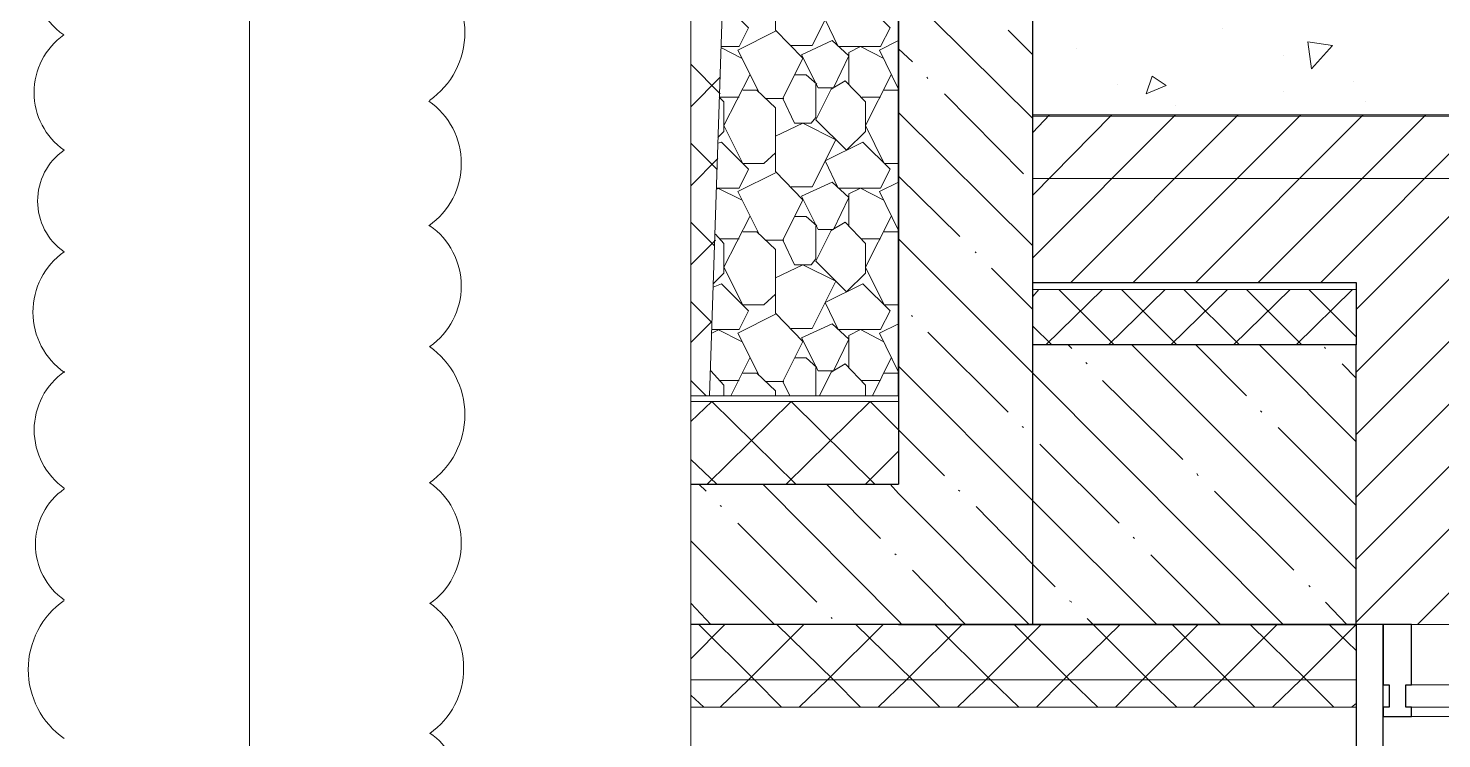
# Model space of a CAD drawing. Header units: millimetres. Extents: x -356862 to 418287, y 0 to 839748.
# Drawn here: x 28.687 to 30.684, y 22.592 to 23.596 of the extents above; entities that cross this region are included whole.
import ezdxf

# ---------------------------------------------------------------- set-up
doc = ezdxf.new("R2010")
doc.units = ezdxf.units.MM
doc.layers.add('PDF _Геометрия', color=7, linetype='Continuous', true_color=0xbababa)

msp = doc.modelspace()

# ---------------------------------------------------------------- linework, layer by layer
at = {"layer": 'PDF _Геометрия', "color": 7, "lineweight": 5}
msp.add_lwpolyline([(29.6229, 32.3228), (29.6229, 32.2545), (29.6229, 27.463), (29.5096, 27.4347), (29.7379, 27.378), (29.6229, 27.3497), (29.6229, 22.5565), (29.6229, 22.4882)], dxfattribs=at)
at = {"layer": 'PDF _Геометрия', "color": 7, "lineweight": 9}
for points in [[(30.2496, 23.3832), (30.1062, 23.3832), (30.8612, 23.3832), (30.8612, 31.2979), (30.1062, 31.2979), (38.9259, 31.2979)], [(30.3429, 23.3832), (30.5312, 23.3832)], [(30.6245, 23.3832), (30.8129, 23.3832)], [(29.9162, 23.0765), (29.6496, 23.0765), (29.6229, 23.0765)], [(29.6229, 23.0682), (29.9162, 23.0682)], [(30.6412, 22.7532), (33.2244, 22.7532)], [(30.5629, 22.6749), (29.6229, 22.6749)], [(30.5629, 22.6365), (29.6229, 22.6365)], [(30.6412, 22.6232), (34.9127, 22.6232)]]:
    msp.add_lwpolyline(points, dxfattribs=at)
at = {"layer": 'PDF _Геометрия', "color": 254, "lineweight": 5, "true_color": 0xdcdcdc}
for points in [[(30.1062, 31.2979), (30.8612, 31.2979), (30.8629, 23.4715), (30.1062, 23.4715), (30.1062, 25.1948), (30.4279, 25.1948), (30.4279, 25.4314), (30.1062, 25.4314), (30.1062, 27.558), (30.4279, 27.558), (30.4279, 27.793), (30.1062, 27.793), (30.1062, 29.9196), (30.4279, 29.9196), (30.4279, 30.1562), (30.1062, 30.1562)], [(30.5296, 23.5715), (30.4996, 23.5382), (30.4946, 23.5765)], [(30.2662, 23.5032), (30.2746, 23.5282), (30.2946, 23.5148)]]:
    msp.add_lwpolyline(points, close=True, dxfattribs=at)
at = {"layer": 'PDF _Геометрия', "color": 161, "lineweight": 9, "true_color": 0x7f9fff}
for points in [[(33.8694, 26.4164), (30.9262, 23.4732), (30.5629, 23.1099)], [(33.8694, 26.3281), (31.0145, 23.4732), (30.5629, 23.0215)], [(33.8694, 26.2397), (31.1029, 23.4732), (30.5629, 22.9332)], [(33.8694, 26.1514), (31.1912, 23.4732), (30.5629, 22.8449)], [(33.8694, 26.0631), (31.2795, 23.4732), (30.5629, 22.7565)], [(33.8694, 25.9747), (31.3679, 23.4732), (30.6495, 22.7532)], [(30.3079, 23.4732), (30.1062, 23.2715)], [(30.2179, 23.4732), (30.1062, 23.3598)], [(30.1296, 23.4732), (30.1062, 23.4482)], [(30.3962, 23.4732), (30.1596, 23.2365)], [(30.4846, 23.4732), (30.2479, 23.2365)], [(30.5729, 23.4732), (30.3362, 23.2365)], [(30.6612, 23.4732), (30.4246, 23.2365)], [(30.7495, 23.4732), (30.5129, 23.2365)], [(30.8379, 23.4732), (30.5629, 23.1982)], [(30.1146, 23.2265), (30.1062, 23.2165)], [(30.2046, 23.2265), (30.1246, 23.1482)], [(30.1429, 23.2265), (30.2212, 23.1482)], [(30.2929, 23.2265), (30.2129, 23.1482)], [(30.2312, 23.2265), (30.3096, 23.1482)], [(30.3812, 23.2265), (30.3012, 23.1482)], [(30.3196, 23.2265), (30.3979, 23.1482)], [(30.4696, 23.2265), (30.3896, 23.1482)], [(30.4079, 23.2265), (30.4862, 23.1482)], [(30.5579, 23.2265), (30.4779, 23.1482)], [(30.4962, 23.2265), (30.5629, 23.1599)], [(30.1062, 23.1749), (30.1329, 23.1482)]]:
    msp.add_lwpolyline(points, dxfattribs=at)
at = {"layer": 'PDF _Геометрия', "color": 7, "lineweight": 30}
for points in [[(29.9162, 22.7532), (30.1062, 22.7532), (30.1062, 25.9031)], [(29.9162, 25.9031), (29.9162, 22.9515)]]:
    msp.add_lwpolyline(points, dxfattribs=at)
at = {"layer": 'PDF _Геометрия', "lineweight": 25}
msp.add_lwpolyline([(29.9162, 23.0765), (29.9162, 25.5481), (29.6229, 25.5481)], dxfattribs=at)
at = {"layer": 'PDF _Геометрия', "lineweight": 18}
for points in [[(29.6229, 23.0765), (29.6496, 23.0765), (29.7313, 25.5481)], [(29.6496, 23.0765), (29.9162, 23.0765)]]:
    msp.add_lwpolyline(points, dxfattribs=at)
at = {"layer": 'PDF _Геометрия', "color": 251, "lineweight": 20, "true_color": 0x545454}
msp.add_lwpolyline([(30.1546, 25.1848), (30.1379, 25.1731), (28.9996, 24.3698), (28.9996, 24.2981), (28.9996, 21.7566)], dxfattribs=at)
at = {"layer": 'PDF _Геометрия', "color": 1, "lineweight": 20}
msp.add_lwpolyline([(28.7376, 23.7732, 0.52054), (28.7376, 23.5862, 0.52054), (28.7378, 23.4235, 0.52054), (28.7379, 23.2797, 0.52054), (28.7383, 23.1094)], format="xyb", dxfattribs=at)
at = {"layer": 'PDF _Геометрия', "lineweight": 9}
for points in [[(29.6963, 23.7082), (29.7163, 23.7082), (29.7429, 23.6832), (29.7429, 23.5932), (29.7812, 23.5532), (29.7529, 23.4965), (29.7696, 23.4615), (29.7929, 23.4615), (29.7996, 23.4698), (29.7996, 23.5165)], [(29.7646, 23.5715), (29.7946, 23.5715), (29.8279, 23.6382), (29.7812, 23.6615), (29.7429, 23.6432)], [(29.6663, 23.5698), (29.6913, 23.5698), (29.7046, 23.5965), (29.6679, 23.6332)], [(29.7196, 23.5048), (29.6896, 23.5648), (29.7429, 23.5915)], [(29.6946, 23.5532), (29.6663, 23.5682)], [(29.8946, 23.5532), (29.8629, 23.5698), (29.8462, 23.5615), (29.8462, 23.5165)], [(29.9162, 23.5098), (29.8896, 23.5648), (29.9162, 23.5782)], [(29.6646, 23.5032), (29.6229, 23.5448)], [(29.6646, 23.5265), (29.6229, 23.4848)], [(29.7429, 23.4198), (29.7263, 23.4048), (29.6963, 23.4048), (29.6696, 23.4582), (29.7063, 23.5298)], [(29.8012, 23.5165), (29.7862, 23.5298), (29.7696, 23.5298)], [(29.9062, 23.5298), (29.8696, 23.4582), (29.8962, 23.4048), (29.9162, 23.4048)], [(29.6963, 23.5082), (29.7163, 23.5082), (29.7429, 23.4832), (29.7429, 23.3932), (29.7812, 23.3532), (29.7529, 23.2965), (29.7696, 23.2615), (29.7929, 23.2615), (29.7996, 23.2698), (29.7996, 23.3165)], [(29.9162, 23.5082), (29.8962, 23.5082)], [(29.9162, 23.5082), (29.9162, 23.5082)], [(29.6613, 23.4415), (29.6696, 23.4498), (29.6696, 23.4915), (29.6629, 23.4982)], [(29.6913, 23.4982), (29.6646, 23.4982)], [(29.7546, 23.4965), (29.7279, 23.4965)], [(29.8912, 23.4982), (29.8646, 23.4982)], [(29.7646, 23.3715), (29.7946, 23.3715), (29.8279, 23.4382), (29.7812, 23.4615), (29.7429, 23.4432)], [(29.6596, 23.3965), (29.6229, 23.4332)], [(29.6596, 23.3698), (29.6913, 23.3698), (29.7046, 23.3965), (29.6663, 23.4348), (29.6613, 23.4332)], [(29.6613, 23.4115), (29.6229, 23.3732)], [(29.7196, 23.3048), (29.6896, 23.3648), (29.7429, 23.3915)], [(29.6629, 23.3698), (29.6596, 23.3682)], [(29.6946, 23.3532), (29.6613, 23.3698)], [(29.8946, 23.3532), (29.8629, 23.3698), (29.8462, 23.3615), (29.8462, 23.3165)], [(29.9162, 23.3098), (29.8896, 23.3648), (29.9162, 23.3782)], [(29.6563, 23.2882), (29.6229, 23.3215)], [(29.7429, 23.2198), (29.7263, 23.2048), (29.6963, 23.2048), (29.6696, 23.2582), (29.7063, 23.3298)], [(29.8012, 23.3165), (29.7862, 23.3298), (29.7696, 23.3298)], [(29.9062, 23.3298), (29.8696, 23.2582), (29.8962, 23.2048), (29.9162, 23.2048)], [(29.6546, 23.2348), (29.6696, 23.2498), (29.6696, 23.2915), (29.6579, 23.3048)], [(29.7629, 23.0765), (29.7529, 23.0965), (29.7812, 23.1532), (29.7429, 23.1932), (29.7429, 23.2832), (29.7163, 23.3082), (29.6963, 23.3082)], [(29.9162, 23.3082), (29.8962, 23.3082)], [(29.9162, 23.3082), (29.9162, 23.3082)], [(29.6579, 23.2965), (29.6229, 23.2615)], [(29.6913, 23.2982), (29.6646, 23.2982)], [(29.7546, 23.2965), (29.7279, 23.2965)], [(29.8912, 23.2982), (29.8646, 23.2982)], [(29.7646, 23.1715), (29.7946, 23.1715), (29.8279, 23.2382), (29.7812, 23.2615), (29.7429, 23.2432)], [(29.6529, 23.1699), (29.6913, 23.1699), (29.7046, 23.1965), (29.6663, 23.2348), (29.6546, 23.2298)], [(29.6529, 23.1799), (29.6229, 23.2098)], [(29.6529, 23.1815), (29.6229, 23.1515)], [(29.7196, 23.1049), (29.6896, 23.1649), (29.7429, 23.1915)], [(29.6629, 23.1699), (29.6529, 23.1649)], [(29.6946, 23.1532), (29.6613, 23.1699)], [(29.8946, 23.1532), (29.8629, 23.1699), (29.8462, 23.1615), (29.8462, 23.1165)], [(29.9162, 23.1099), (29.8896, 23.1649), (29.9162, 23.1782)], [(29.7063, 23.1299), (29.6796, 23.0765)], [(29.8012, 23.1165), (29.7862, 23.1299), (29.7696, 23.1299)], [(29.8696, 23.0765), (29.8696, 23.0915), (29.8412, 23.1215), (29.8212, 23.1099), (29.8046, 23.0765)], [(29.9062, 23.1299), (29.8796, 23.0765)], [(29.6696, 23.0765), (29.6696, 23.0915), (29.6513, 23.1115)], [(29.7429, 23.0765), (29.7429, 23.0832), (29.7163, 23.1082), (29.6963, 23.1082)], [(29.7996, 23.0765), (29.7996, 23.1165)], [(29.9162, 23.1082), (29.8962, 23.1082)], [(29.9162, 23.1082), (29.9162, 23.1082)], [(29.6446, 23.0765), (29.6229, 23.0982)], [(29.6913, 23.0982), (29.6646, 23.0982)], [(29.7546, 23.0965), (29.7279, 23.0965)], [(29.8912, 23.0982), (29.8646, 23.0982)]]:
    msp.add_lwpolyline(points, dxfattribs=at)
at = {"layer": 'PDF _Геометрия', "color": 8, "lineweight": 9, "true_color": 0x808080}
for points in [[(30.1062, 23.4682), (29.9162, 23.6565)], [(30.1062, 23.5582), (30.0712, 23.5932)], [(29.9362, 23.5482), (29.9162, 23.5665)], [(29.9579, 23.5248), (29.9562, 23.5265)], [(30.0929, 23.3898), (29.9812, 23.5032)], [(30.1062, 23.2882), (29.9162, 23.4765)], [(30.0029, 23.3015), (29.9162, 23.3865)], [(30.4596, 22.7532), (30.1062, 23.1082), (29.9162, 23.2982)], [(30.0262, 23.2782), (30.0246, 23.2798)], [(30.1062, 23.1982), (30.0479, 23.2565)], [(29.9362, 23.1882), (29.9346, 23.1898)], [(30.0712, 23.0532), (29.9579, 23.1665)], [(30.1612, 23.1432), (30.1562, 23.1482)], [(30.5629, 22.8315), (30.2462, 23.1482)], [(30.4079, 23.0765), (30.3362, 23.1482)], [(30.5629, 23.0115), (30.4262, 23.1482)], [(30.5196, 23.1432), (30.5179, 23.1449)], [(30.1829, 23.1215), (30.1812, 23.1232)], [(30.5629, 23.1015), (30.5429, 23.1215)], [(30.2812, 22.7532), (30.1062, 22.9282), (29.9162, 23.1182)], [(30.3179, 22.9865), (30.2046, 23.0982)], [(29.7712, 22.9515), (29.6529, 23.0682), (29.6229, 23.0399)], [(29.8829, 22.9515), (29.7646, 23.0682), (29.6463, 22.9515)], [(29.9812, 22.9632), (29.9162, 23.0282), (29.8762, 23.0682), (29.7579, 22.9515)], [(30.4296, 23.0532), (30.4279, 23.0549)], [(30.0929, 23.0315), (30.0912, 23.0332)], [(30.5629, 22.9215), (30.4529, 23.0315)], [(30.2279, 22.8965), (30.1162, 23.0082)], [(29.6596, 22.9515), (29.6229, 22.9865)], [(29.9162, 22.9982), (29.8696, 22.9515)], [(30.3396, 22.9632), (30.3379, 22.9665)], [(29.6446, 22.9415), (29.6346, 22.9515)], [(29.9212, 22.7532), (29.9162, 22.7582), (29.7246, 22.9515)], [(29.8912, 22.8749), (29.8146, 22.9515)], [(30.1012, 22.7532), (29.9162, 22.9382), (29.9046, 22.9515)], [(30.0029, 22.9415), (30.0012, 22.9432)], [(30.4746, 22.8299), (30.3629, 22.9415)], [(29.6663, 22.9199), (29.6646, 22.9215)], [(30.1379, 22.8065), (30.1062, 22.8382), (30.0262, 22.9199)], [(29.8012, 22.7849), (29.6896, 22.8965)], [(29.7412, 22.7532), (29.6229, 22.8715)], [(30.2496, 22.8749), (30.2479, 22.8765)], [(29.9129, 22.8515), (29.9112, 22.8532)], [(30.3712, 22.7532), (30.2729, 22.8515)], [(30.0112, 22.7532), (29.9362, 22.8299)], [(30.4979, 22.8065), (30.4962, 22.8082)], [(29.6513, 22.7532), (29.6229, 22.7832)], [(30.1612, 22.7849), (30.1579, 22.7865)], [(30.5496, 22.7532), (30.5196, 22.7849)], [(29.8229, 22.7615), (29.8212, 22.7632)], [(30.3096, 22.6365), (30.2696, 22.6749), (30.1912, 22.7532), (30.1829, 22.7615)], [(29.6713, 22.7532), (29.6229, 22.7049)], [(29.7512, 22.6365), (29.7129, 22.6749), (29.6346, 22.7532)], [(29.7829, 22.7532), (29.7046, 22.6749), (29.6646, 22.6365)], [(29.8629, 22.6365), (29.8246, 22.6749), (29.7446, 22.7532)], [(29.8946, 22.7532), (29.8162, 22.6749), (29.7762, 22.6365)], [(29.9746, 22.6365), (29.9362, 22.6749), (29.8562, 22.7532)], [(30.0062, 22.7532), (29.9279, 22.6749), (29.8879, 22.6365)], [(30.0862, 22.6365), (30.0462, 22.6749), (29.9679, 22.7532)], [(30.1179, 22.7532), (30.0396, 22.6749), (29.9996, 22.6365)], [(30.1979, 22.6365), (30.1579, 22.6749), (30.0796, 22.7532)], [(30.2296, 22.7532), (30.1496, 22.6749), (30.1112, 22.6365)], [(30.3396, 22.7532), (30.2612, 22.6749), (30.2229, 22.6365)], [(30.4196, 22.6365), (30.3812, 22.6749), (30.3029, 22.7532)], [(30.4512, 22.7532), (30.3729, 22.6749), (30.3329, 22.6365)], [(30.5312, 22.6365), (30.4929, 22.6749), (30.4129, 22.7532)], [(30.5629, 22.7532), (30.4846, 22.6749), (30.4446, 22.6365)], [(30.5629, 22.7165), (30.5246, 22.7532)], [(29.6413, 22.6365), (29.6229, 22.6532)], [(30.5629, 22.6415), (30.5562, 22.6365)]]:
    msp.add_lwpolyline(points, dxfattribs=at)
at = {"layer": 'PDF _Геометрия', "lineweight": 9}
for points in [[(29.8912, 23.5698), (29.8312, 23.5698), (29.8129, 23.6082), (29.8662, 23.6348), (29.9046, 23.5965)], [(29.8029, 23.5115), (29.8246, 23.5115), (29.8462, 23.5565), (29.8229, 23.5782), (29.7796, 23.5582)], [(29.8696, 23.4915), (29.8412, 23.5215), (29.8212, 23.5098), (29.7996, 23.4665), (29.8429, 23.4232), (29.8696, 23.4498)], [(29.8912, 23.3698), (29.8312, 23.3698), (29.8129, 23.4082), (29.8662, 23.4348), (29.9046, 23.3965)], [(29.8029, 23.3115), (29.8246, 23.3115), (29.8462, 23.3565), (29.8229, 23.3782), (29.7796, 23.3582)], [(29.8696, 23.2915), (29.8412, 23.3215), (29.8212, 23.3098), (29.7996, 23.2665), (29.8429, 23.2232), (29.8696, 23.2498)], [(29.8912, 23.1699), (29.8312, 23.1699), (29.8129, 23.2082), (29.8662, 23.2348), (29.9046, 23.1965)], [(29.8029, 23.1115), (29.8246, 23.1115), (29.8462, 23.1565), (29.8229, 23.1782), (29.7796, 23.1582)]]:
    msp.add_lwpolyline(points, close=True, dxfattribs=at)
at = {"layer": 'PDF _Геометрия', "color": 254, "lineweight": 5, "true_color": 0xdcdcdc}
for points in [[(30.3746, 23.5948), (30.3746, 23.5948)], [(30.1679, 23.5665), (30.1679, 23.5665)], [(30.4596, 23.5565), (30.4596, 23.5565)], [(30.5595, 23.5198), (30.5595, 23.5198)], [(30.2262, 23.5165), (30.2262, 23.5165)], [(30.4596, 23.5065), (30.4596, 23.5065)], [(30.3079, 23.4865), (30.3079, 23.4865)], [(30.5762, 23.4915), (30.5762, 23.4915)]]:
    msp.add_lwpolyline(points, dxfattribs=at)
at = {"layer": 'PDF _Геометрия', "color": 161, "lineweight": 9, "true_color": 0x7f9fff}
for points in [[(30.1062, 23.4732), (35.986, 23.4732), (35.986, 22.7532), (33.8694, 22.7532), (33.8694, 23.2365), (33.2244, 23.2365), (33.2244, 22.7532), (30.5629, 22.7532), (30.5629, 23.2365), (30.1062, 23.2365)], [(30.1062, 23.1482), (30.1062, 23.2265), (30.5629, 23.2265), (30.5629, 23.1482)]]:
    msp.add_lwpolyline(points, close=True, dxfattribs=at)
at = {"layer": 'PDF _Геометрия', "color": 161, "lineweight": 30, "true_color": 0x7f9fff}
msp.add_lwpolyline([(30.1062, 23.2365), (30.5629, 23.2365), (30.5629, 23.1482)], dxfattribs=at)
at = {"layer": 'PDF _Геометрия', "color": 8, "lineweight": 30, "true_color": 0x767676}
for points in [[(30.1062, 22.7532), (30.5629, 22.7532), (30.5629, 23.1482), (30.1062, 23.1482)], [(29.6229, 22.9515), (29.9162, 22.9515)], [(30.5629, 22.7532), (29.6229, 22.7532)]]:
    msp.add_lwpolyline(points, dxfattribs=at)
at = {"layer": 'PDF _Геометрия', "color": 7, "lineweight": 13}
for points in [[(30.1062, 23.1482), (30.1062, 22.7532)], [(29.9162, 23.0765), (29.9162, 22.9515), (29.6229, 22.9515)], [(29.6229, 22.7532), (29.9162, 22.7532)], [(29.6229, 22.5565), (30.5629, 22.5565), (30.5629, 22.5732), (29.6229, 22.5732), (30.5629, 22.5732), (30.5629, 22.7532)]]:
    msp.add_lwpolyline(points, dxfattribs=at)
at = {"layer": 'PDF _Геометрия', "color": 7, "lineweight": 25}
for points in [[(30.5629, 22.5332), (30.6012, 22.5332), (30.6012, 22.7532), (30.5629, 22.7532)], [(30.6095, 22.6365), (30.6012, 22.6365), (30.6012, 22.6232), (30.6412, 22.6232), (30.6412, 22.6365), (30.6329, 22.6365), (30.6329, 22.6682), (30.6412, 22.6682), (30.6412, 22.7532), (30.6012, 22.7532), (30.6012, 22.6682), (30.6095, 22.6682)]]:
    msp.add_lwpolyline(points, close=True, dxfattribs=at)
at = {"layer": 'PDF _Геометрия', "color": 7, "lineweight": 9}
msp.add_lwpolyline([(34.921, 22.6682), (30.6329, 22.6682), (30.6329, 22.6365), (34.921, 22.6365)], close=True, dxfattribs=at)
at = {"layer": 'PDF _Геометрия', "color": 1, "lineweight": 20}
for centre, radius, start, end in [((29.1864, 23.5897), 0.1175, 305.0024, 54.9976), ((29.1914, 23.4047), 0.1075, 305.0024, 54.9976), ((29.1947, 23.2314), 0.1042, 305.0024, 54.9976), ((29.1864, 23.0497), 0.1175, 305.0024, 54.9976), ((28.7964, 23.0281), 0.1008, 125.0024, 234.9976), ((28.7931, 22.8664), 0.0958, 125.0024, 234.9976), ((29.1947, 22.8681), 0.1042, 305.0024, 54.9976), ((28.8064, 22.6897), 0.1192, 125.0024, 234.9976), ((29.1897, 22.6914), 0.1125, 305.0024, 54.9976), ((29.1997, 22.5214), 0.0958, 305.0024, 54.9976)]:
    msp.add_arc(centre, radius, start, end, dxfattribs=at)

doc.saveas('drawing.dxf')
